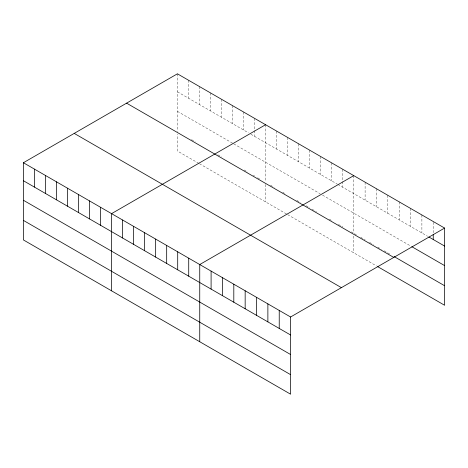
<?xml version="1.0" encoding="UTF-8"?>
<svg xmlns="http://www.w3.org/2000/svg" width="468" height="468" viewBox="0 0 468 468"><rect width="100%" height="100%" fill="white"/><g stroke="black" fill="none" stroke-linecap="round" stroke-linejoin="round"><path stroke-width="0.35" stroke-dasharray="2.34 1.75" d="M177.413 91.81L248.444 132.818M250.889 134.228L337.223 184.076M337.837 184.427L427.565 236.235M177.413 111.343L232.52 143.161M233.748 143.869L320.083 193.711M322.528 195.127L410.535 245.934M191.5 139.604L195.174 141.722M217.825 154.803L221.499 156.926M244.156 170.007L247.829 172.125M253.34 175.307L254.563 176.015M257.628 177.781L259.465 178.84M270.486 185.205L274.16 187.329M282.731 192.278L284.567 193.337M296.811 200.409L300.485 202.527M305.996 205.709L309.67 207.833M312.121 209.243L316.409 211.717M329.267 219.141L331.713 220.557M338.452 224.447L342.734 226.921M351.31 231.871L353.147 232.929M354.387 233.649L356.283 234.737M360.693 237.288L365.11 239.838M369.527 242.389L373.312 244.571M377.729 247.122L381.514 249.309M384.041 250.766L389.715 254.042M198.847 163.379L177.413 151.006L177.413 134.263M199.456 163.736L287.019 214.285M287.627 214.642L376.465 265.929M433.245 222.236L433.245 233.754M421.89 214.958L421.89 232.953M410.535 208.406L410.535 226.401M399.181 201.848L399.181 219.843M387.826 195.291L387.826 213.285M376.465 188.739L376.465 206.733M365.11 182.181L365.11 200.175M353.755 175.623L353.755 232.567M353.755 236.071L353.755 252.819M342.734 169.264L342.734 180.777M342.734 181.496L342.734 187.258M331.713 162.899L331.713 180.894M320.691 156.534L320.691 174.529M309.67 150.169L309.67 168.164M298.648 143.811L298.648 161.805M287.627 137.446L287.627 155.44M276.606 131.081L276.606 149.076M265.584 124.722L265.584 181.66M265.584 184.468L265.584 201.913M254.563 118.357L254.563 129.87M254.563 130.595L254.563 136.352M243.541 111.992L243.541 129.987M232.52 105.628L232.52 123.622M221.499 99.269L221.499 117.263M210.477 92.904L210.477 110.898M199.456 86.539L199.456 104.534M188.434 80.18L188.434 98.175M177.413 73.815L177.413 131.473"/><path stroke-width="0.7" d="M23.4 162.735L290.587 316.994L290.587 394.185L23.4 239.926L23.4 162.735L177.413 73.815L444.6 228.074L444.6 305.265L377.729 266.661M265.584 124.722L111.571 213.636L111.571 290.833M353.755 175.623L199.742 264.543L199.742 341.739M290.587 316.994L444.6 228.074M428.828 236.96L444.6 246.069M411.793 246.665L444.6 265.602M394.132 256.593L444.6 285.732M126.588 103.159L393.775 257.418M74.225 133.392L341.412 287.65M23.4 180.73L290.587 334.989M23.4 200.263L290.587 354.522M23.4 220.393L290.587 374.652M433.245 234.474L433.245 239.511M279.232 310.436L279.232 328.431M267.877 303.878L267.877 321.873M256.517 297.326L256.517 315.321M245.162 290.768L245.162 308.763M233.807 284.211L233.807 302.205M222.452 277.659L222.452 295.653M211.097 271.101L211.097 289.095M188.721 258.178L188.721 276.178M177.7 251.819L177.7 269.814M166.678 245.454L166.678 263.449M155.657 239.089L155.657 257.084M144.635 232.731L144.635 250.725M133.614 226.366L133.614 244.36M122.593 220.001L122.593 237.996M100.55 207.277L100.55 225.272M89.528 200.912L89.528 218.907M78.507 194.548L78.507 212.542M67.486 188.189L67.486 206.183M56.464 181.824L56.464 199.818M45.443 175.459L45.443 193.454M34.421 169.094L34.421 187.089"/></g></svg>
